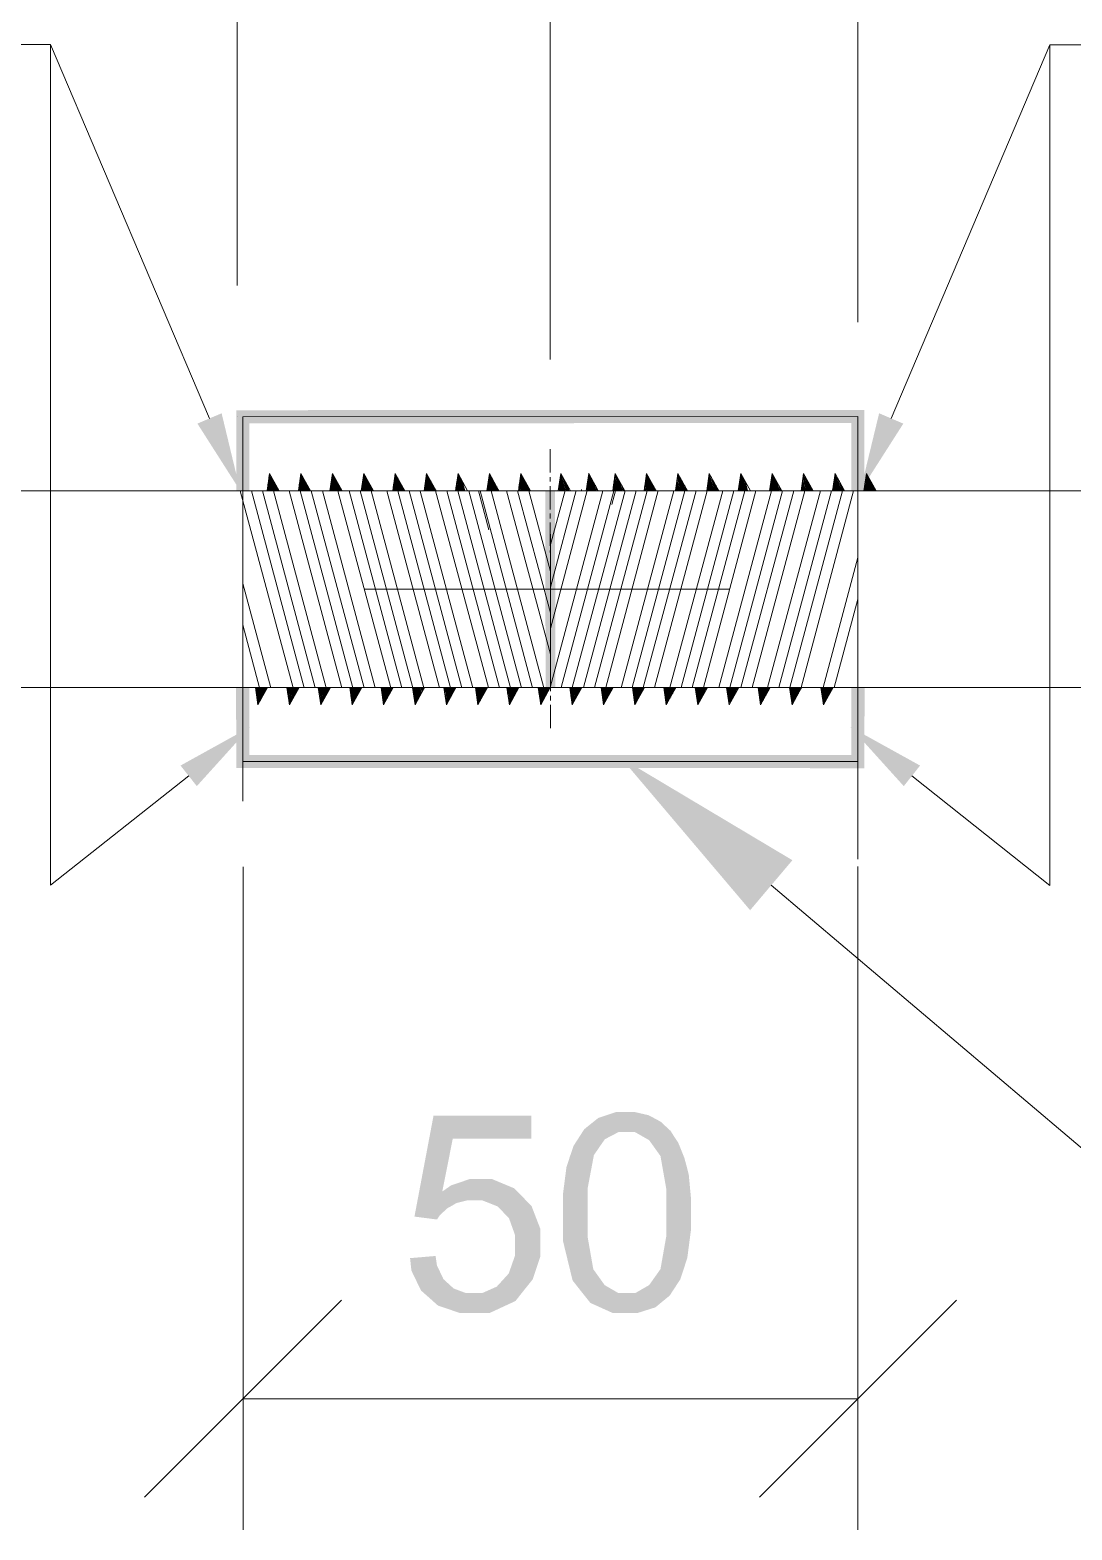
# Model space of a CAD drawing. Header units: millimetres. Extents: x 2 to 579, y 1 to 405.
# Drawn here: x 215.69 to 222.84, y 83.37 to 93.66 of the extents above; entities that cross this region are included whole.
import ezdxf

# ---------------------------------------------------------------- set-up
doc = ezdxf.new("R2010")
doc.units = ezdxf.units.MM
doc.linetypes.add('XKITLINE00', pattern=[0])
doc.layers.add('LinkedObject', color=7, linetype='Continuous', lineweight=0)

# ---------------------------------------------------------------- blocks, each defined once
blk = doc.blocks.new('*A4')
at = {"layer": 'LinkedObject'}
for color, points in [(4, [(221.415, 91.056), (217.196, 90.964), (217.106, 91.054)]), (4, [(217.106, 91.054), (217.196, 90.502), (217.106, 90.502)]), (4, [(217.196, 90.964), (217.196, 90.502), (217.106, 91.054)]), (4, [(221.325, 90.966), (217.196, 90.964), (221.415, 91.056)]), (4, [(221.415, 90.502), (221.325, 90.966), (221.415, 91.056)]), (6, [(216.839, 90.962), (217.005, 91.033), (217.133, 90.501)]), (4, [(221.325, 90.502), (221.325, 90.966), (221.415, 90.502)]), (6, [(221.516, 91.033), (221.682, 90.962), (221.387, 90.5)]), (4, [(219.225, 90.502), (219.295, 89.153), (219.228, 89.152)]), (4, [(219.292, 90.502), (219.295, 89.153), (219.225, 90.502)]), (4, [(217.194, 89.153), (217.196, 88.69), (217.104, 89.152)]), (4, [(217.104, 89.152), (217.196, 88.69), (217.106, 88.601)]), (4, [(221.325, 88.689), (221.326, 89.152), (221.415, 88.599)]), (4, [(221.415, 88.599), (221.326, 89.152), (221.416, 89.152)]), (6, [(216.835, 88.476), (216.723, 88.617), (217.202, 88.882)]), (6, [(221.797, 88.617), (221.685, 88.476), (221.318, 88.882)]), (4, [(217.196, 88.69), (221.325, 88.689), (217.106, 88.601)]), (4, [(217.106, 88.601), (221.325, 88.689), (221.415, 88.599)]), (1, [(220.921, 87.968), (220.631, 87.625), (219.746, 88.669)]), (7, [(218.591, 86.059), (218.328, 85.524), (218.459, 86.217)]), (7, [(219.129, 86.059), (218.459, 86.217), (219.129, 86.217)]), (7, [(218.591, 86.059), (218.459, 86.217), (219.129, 86.059)]), (7, [(219.59, 86.201), (219.727, 86.103), (219.541, 86.162)]), (7, [(219.712, 86.241), (219.727, 86.103), (219.59, 86.201)]), (7, [(219.785, 86.241), (219.727, 86.103), (219.712, 86.241)]), (7, [(219.727, 86.103), (219.785, 86.241), (219.784, 86.103)]), (7, [(219.785, 86.241), (219.842, 86.103), (219.784, 86.103)]), (7, [(219.935, 86.219), (219.785, 86.241), (219.84, 86.241)]), (7, [(219.976, 86.197), (219.785, 86.241), (219.935, 86.219)]), (7, [(219.938, 86.048), (219.785, 86.241), (219.976, 86.197)]), (7, [(219.842, 86.103), (219.785, 86.241), (219.938, 86.048)]), (7, [(219.493, 86.123), (219.601, 86.007), (219.42, 86.01)]), (7, [(219.635, 86.055), (219.493, 86.123), (219.541, 86.162)]), (7, [(219.601, 86.007), (219.493, 86.123), (219.635, 86.055)]), (7, [(219.541, 86.162), (219.727, 86.103), (219.635, 86.055)]), (7, [(219.976, 86.197), (219.977, 85.994), (219.938, 86.048)]), (7, [(220.017, 86.175), (219.977, 85.994), (219.976, 86.197)]), (7, [(220.085, 86.112), (219.977, 85.994), (220.017, 86.175)]), (7, [(220.111, 86.071), (219.977, 85.994), (220.085, 86.112)]), (7, [(218.519, 85.696), (218.328, 85.524), (218.591, 86.059)]), (7, [(219.42, 86.01), (219.601, 86.007), (219.395, 85.937)]), (7, [(219.395, 85.937), (219.601, 86.007), (219.559, 85.945)]), (7, [(220.111, 86.071), (220.016, 85.939), (219.977, 85.994)]), (7, [(220.138, 86.03), (220.016, 85.939), (220.111, 86.071)]), (7, [(220.179, 85.929), (220.016, 85.939), (220.138, 86.03)]), (7, [(219.559, 85.945), (219.346, 85.671), (219.395, 85.937)]), (7, [(219.516, 85.717), (219.346, 85.671), (219.559, 85.945)]), (7, [(219.395, 85.937), (219.346, 85.671), (219.371, 85.864)]), (7, [(220.195, 85.87), (220.055, 85.718), (220.016, 85.939)]), (7, [(220.195, 85.87), (220.016, 85.939), (220.179, 85.929)]), (7, [(220.21, 85.811), (220.055, 85.718), (220.195, 85.87)]), (7, [(220.225, 85.652), (220.055, 85.718), (220.21, 85.811)]), (7, [(218.328, 85.524), (218.519, 85.696), (218.616, 85.617)]), (7, [(218.706, 85.781), (218.519, 85.696), (218.579, 85.738)]), (7, [(218.688, 85.635), (218.519, 85.696), (218.706, 85.781)]), (7, [(218.616, 85.617), (218.519, 85.696), (218.688, 85.635)]), (7, [(218.688, 85.635), (218.706, 85.781), (218.729, 85.635)]), (7, [(218.729, 85.635), (218.706, 85.781), (218.794, 85.635)]), (7, [(218.773, 85.781), (218.794, 85.635), (218.706, 85.781)]), (7, [(219.01, 85.719), (218.773, 85.781), (218.861, 85.781)]), (7, [(218.898, 85.594), (218.773, 85.781), (219.01, 85.719)]), (7, [(218.794, 85.635), (218.773, 85.781), (218.898, 85.594)]), (7, [(218.898, 85.594), (219.01, 85.719), (218.938, 85.553)]), (7, [(218.938, 85.553), (219.01, 85.719), (218.977, 85.512)]), (7, [(219.071, 85.658), (218.977, 85.512), (219.01, 85.719)]), (7, [(219.346, 85.551), (219.516, 85.717), (219.516, 85.551)]), (7, [(219.346, 85.671), (219.516, 85.717), (219.346, 85.551)]), (7, [(220.225, 85.652), (220.055, 85.551), (220.055, 85.718)]), (7, [(218.584, 85.598), (218.328, 85.524), (218.616, 85.617)]), (7, [(218.552, 85.58), (218.328, 85.524), (218.584, 85.598)]), (7, [(218.977, 85.512), (219.071, 85.658), (219.017, 85.4)]), (7, [(219.017, 85.4), (219.071, 85.658), (219.192, 85.439)]), (7, [(219.192, 85.439), (219.071, 85.658), (219.131, 85.597)]), (7, [(220.225, 85.551), (220.055, 85.551), (220.225, 85.652)]), (7, [(218.502, 85.533), (218.328, 85.524), (218.552, 85.58)]), (7, [(218.328, 85.524), (218.502, 85.533), (218.483, 85.504)]), (7, [(219.516, 85.551), (219.346, 85.361), (219.346, 85.551)]), (7, [(219.516, 85.385), (219.346, 85.361), (219.516, 85.551)]), (7, [(220.225, 85.551), (220.055, 85.385), (220.055, 85.551)]), (7, [(220.225, 85.432), (220.055, 85.385), (220.225, 85.551)]), (7, [(219.017, 85.4), (219.192, 85.439), (219.017, 85.329)]), (7, [(219.017, 85.329), (219.192, 85.439), (219.017, 85.254)]), (7, [(219.192, 85.343), (219.017, 85.254), (219.192, 85.439)]), (7, [(219.516, 85.385), (219.479, 85.002), (219.346, 85.361)]), (7, [(219.555, 85.163), (219.479, 85.002), (219.516, 85.385)]), (7, [(220.016, 85.164), (220.225, 85.432), (220.176, 85.167)]), (7, [(220.055, 85.385), (220.225, 85.432), (220.016, 85.164)]), (7, [(220.176, 85.167), (220.225, 85.432), (220.2, 85.241)]), (7, [(218.975, 85.134), (219.192, 85.343), (219.085, 85.026)]), (7, [(219.017, 85.254), (219.192, 85.343), (218.975, 85.134)]), (7, [(219.085, 85.026), (219.192, 85.343), (219.139, 85.093)]), (7, [(219.139, 85.093), (219.192, 85.343), (219.192, 85.252)]), (7, [(219.346, 85.361), (219.479, 85.002), (219.413, 85.086)]), (7, [(218.482, 85.19), (218.298, 85.239), (218.473, 85.254)]), (7, [(218.298, 85.239), (218.431, 84.966), (218.307, 85.154)]), (7, [(218.482, 85.19), (218.431, 84.966), (218.298, 85.239)]), (7, [(218.527, 85.095), (218.431, 84.966), (218.482, 85.19)]), (7, [(218.307, 85.154), (218.431, 84.966), (218.373, 85.017)]), (7, [(218.431, 84.966), (218.527, 85.095), (218.489, 84.914)]), (7, [(218.562, 85.063), (218.489, 84.914), (218.527, 85.095)]), (7, [(218.934, 85.089), (219.085, 85.026), (218.893, 85.044)]), (7, [(218.975, 85.134), (219.085, 85.026), (218.934, 85.089)]), (7, [(219.479, 85.002), (219.555, 85.163), (219.594, 85.109)]), (7, [(219.633, 85.054), (219.479, 85.002), (219.594, 85.109)]), (7, [(219.977, 85.109), (220.079, 84.982), (219.938, 85.054)]), (7, [(220.176, 85.167), (219.977, 85.109), (220.016, 85.164)]), (7, [(220.152, 85.094), (219.977, 85.109), (220.176, 85.167)]), (7, [(220.079, 84.982), (219.977, 85.109), (220.152, 85.094)]), (7, [(218.597, 85.031), (218.489, 84.914), (218.562, 85.063)]), (7, [(218.597, 85.031), (218.731, 84.863), (218.489, 84.914)]), (7, [(218.682, 84.999), (218.731, 84.863), (218.597, 85.031)]), (7, [(218.732, 84.999), (218.731, 84.863), (218.682, 84.999)]), (7, [(218.731, 84.863), (219.085, 85.026), (218.844, 84.863)]), (7, [(218.792, 84.999), (219.085, 85.026), (218.731, 84.863)]), (7, [(218.792, 84.999), (218.731, 84.863), (218.732, 84.999)]), (7, [(218.893, 85.044), (219.085, 85.026), (218.792, 84.999)]), (7, [(218.844, 84.863), (219.085, 85.026), (219.021, 84.945)]), (7, [(219.633, 85.054), (219.785, 84.863), (219.479, 85.002)]), (7, [(219.479, 85.002), (219.785, 84.863), (219.535, 84.932)]), (7, [(219.728, 84.999), (219.785, 84.863), (219.633, 85.054)]), (7, [(219.785, 84.863), (219.728, 84.999), (219.785, 84.999)]), (7, [(219.785, 84.863), (219.842, 84.999), (219.859, 84.863)]), (7, [(219.842, 84.999), (219.785, 84.863), (219.785, 84.999)]), (7, [(220.03, 84.942), (219.842, 84.999), (219.938, 85.054)]), (7, [(219.982, 84.902), (219.842, 84.999), (220.03, 84.942)]), (7, [(219.859, 84.863), (219.842, 84.999), (219.982, 84.902)]), (7, [(219.938, 85.054), (220.079, 84.982), (220.03, 84.942)]), (7, [(218.489, 84.914), (218.731, 84.863), (218.639, 84.863)]), (7, [(219.535, 84.932), (219.785, 84.863), (219.688, 84.863)])]:
    blk.add_hatch(color=color, dxfattribs=at).paths.add_polyline_path(points, flags=17)
at = {"layer": 'LinkedObject', "color": 6, "linetype": 'XKITLINE00', "lineweight": 0}
for p, q in [((217.111, 91.909), (217.111, 100.589)), ((219.26, 91.402), (219.26, 100.589)), ((219.26, 91.686), (219.26, 100.589)), ((221.37, 91.657), (221.37, 100.589)), ((215.832, 93.561), (210.837, 93.561)), ((216.922, 90.998), (215.832, 93.561)), ((215.832, 87.796), (215.832, 93.561)), ((221.599, 90.997), (222.688, 93.56)), ((222.688, 93.56), (227.684, 93.56)), ((222.688, 87.795), (222.688, 93.56)), ((217.988, 89.827), (220.488, 89.827)), ((216.779, 88.546), (215.832, 87.796)), ((221.741, 88.546), (222.688, 87.795)), ((217.152, 87.923), (217.152, 83.375)), ((221.371, 87.925), (221.371, 83.375)), ((217.827, 84.95), (216.477, 83.6)), ((220.696, 83.6), (222.046, 84.95)), ((217.152, 84.275), (221.371, 84.275))]:
    blk.add_line(p, q, dxfattribs=at)
at = {"layer": 'LinkedObject', "color": 7, "linetype": 'XKITLINE00', "lineweight": 0}
for p, q in [((217.111, 91.009), (217.111, 91.009)), ((219.26, 90.786), (219.26, 90.786)), ((221.37, 90.757), (221.37, 90.757)), ((204.694, 90.502), (233.828, 90.502)), ((219.26, 90.502), (219.26, 90.502)), ((233.828, 89.152), (204.694, 89.152)), ((217.152, 88.823), (217.152, 88.823)), ((221.371, 88.825), (221.371, 88.825)), ((221.371, 84.275), (221.371, 84.275))]:
    blk.add_line(p, q, dxfattribs=at)
at = {"layer": 'LinkedObject', "color": 4, "linetype": 'XKITLINE00', "lineweight": 0}
for p, q in [((217.151, 91.009), (221.37, 91.011)), ((217.151, 90.502), (217.151, 91.009)), ((221.371, 90.502), (221.37, 91.011)), ((221.37, 91.011), (221.37, 87.974)), ((217.151, 90.862), (217.151, 88.373)), ((219.261, 90.125), (219.261, 89.152)), ((217.151, 89.152), (217.151, 88.646)), ((221.371, 89.153), (221.37, 88.644)), ((217.151, 88.646), (221.37, 88.644))]:
    blk.add_line(p, q, dxfattribs=at)
at = {"layer": 'LinkedObject', "color": 9, "linetype": 'XKITLINE00', "lineweight": 0}
for p, q in [((219.26, 90.627), (219.26, 90.786)), ((219.26, 90.564), (219.26, 90.595)), ((219.26, 90.377), (219.26, 90.533)), ((219.26, 90.374), (219.26, 90.502)), ((219.26, 90.314), (219.26, 90.345)), ((219.26, 90.312), (219.26, 90.343)), ((219.261, 90.127), (219.26, 90.283)), ((219.26, 90.124), (219.26, 90.281)), ((219.261, 90.062), (219.26, 90.093)), ((219.261, 90.064), (219.261, 90.095)), ((219.261, 89.877), (219.261, 90.033)), ((219.261, 89.874), (219.261, 90.031)), ((219.261, 89.814), (219.261, 89.845)), ((219.261, 89.812), (219.261, 89.843)), ((219.261, 89.627), (219.261, 89.783)), ((219.261, 89.624), (219.261, 89.781)), ((219.261, 89.564), (219.261, 89.595)), ((219.261, 89.562), (219.261, 89.593)), ((219.261, 89.377), (219.261, 89.533)), ((219.261, 89.374), (219.261, 89.531)), ((219.261, 89.314), (219.261, 89.345)), ((219.261, 89.312), (219.261, 89.343)), ((219.261, 89.127), (219.261, 89.283)), ((219.261, 89.152), (219.261, 89.281)), ((219.261, 89.064), (219.261, 89.095)), ((219.261, 88.873), (219.261, 89.033))]:
    blk.add_line(p, q, dxfattribs=at)
at = {"layer": 'LinkedObject', "color": 1, "linetype": 'XKITLINE00', "lineweight": 0}
for p, q in [((217.334, 90.62), (217.317, 90.502)), ((217.32, 90.524), (217.326, 90.502)), ((217.321, 90.531), (217.329, 90.502)), ((217.323, 90.546), (217.335, 90.502)), ((217.324, 90.553), (217.338, 90.502)), ((217.326, 90.568), (217.344, 90.502)), ((217.327, 90.575), (217.347, 90.502)), ((217.329, 90.589), (217.353, 90.502)), ((217.33, 90.597), (217.356, 90.502)), ((217.332, 90.611), (217.362, 90.502)), ((217.333, 90.618), (217.365, 90.502)), ((217.399, 90.502), (217.334, 90.62)), ((217.344, 90.602), (217.371, 90.502)), ((217.35, 90.592), (217.374, 90.502)), ((217.361, 90.571), (217.38, 90.502)), ((217.367, 90.561), (217.383, 90.502)), ((217.378, 90.54), (217.389, 90.502)), ((217.384, 90.53), (217.392, 90.502)), ((217.549, 90.62), (217.532, 90.502)), ((217.535, 90.524), (217.541, 90.502)), ((217.536, 90.532), (217.544, 90.502)), ((217.538, 90.546), (217.55, 90.502)), ((217.54, 90.553), (217.553, 90.502)), ((217.542, 90.568), (217.559, 90.502)), ((217.543, 90.575), (217.562, 90.502)), ((217.545, 90.59), (217.568, 90.502)), ((217.546, 90.597), (217.571, 90.502)), ((217.548, 90.611), (217.577, 90.502)), ((217.615, 90.502), (217.549, 90.62)), ((217.549, 90.619), (217.58, 90.502)), ((217.56, 90.602), (217.586, 90.502)), ((217.565, 90.591), (217.589, 90.502)), ((217.577, 90.571), (217.595, 90.502)), ((217.583, 90.56), (217.598, 90.502)), ((217.594, 90.539), (217.604, 90.502)), ((217.6, 90.529), (217.607, 90.502)), ((217.765, 90.62), (217.748, 90.502)), ((217.751, 90.525), (217.757, 90.502)), ((217.752, 90.532), (217.76, 90.502)), ((217.754, 90.547), (217.766, 90.502)), ((217.755, 90.554), (217.769, 90.502)), ((217.757, 90.568), (217.775, 90.502)), ((217.758, 90.575), (217.778, 90.502)), ((217.76, 90.59), (217.784, 90.502)), ((217.761, 90.597), (217.787, 90.502)), ((217.764, 90.612), (217.793, 90.502)), ((217.831, 90.502), (217.765, 90.62)), ((217.765, 90.619), (217.796, 90.502)), ((217.775, 90.601), (217.802, 90.502)), ((217.781, 90.591), (217.805, 90.502)), ((217.793, 90.57), (217.811, 90.502)), ((217.798, 90.56), (217.814, 90.502)), ((217.81, 90.539), (217.82, 90.502)), ((217.816, 90.529), (217.823, 90.502)), ((217.98, 90.62), (217.963, 90.502)), ((217.966, 90.525), (217.973, 90.502)), ((217.968, 90.532), (217.976, 90.502)), ((217.97, 90.547), (217.982, 90.502)), ((217.971, 90.554), (217.985, 90.502)), ((217.973, 90.569), (217.991, 90.502)), ((217.974, 90.576), (217.994, 90.502)), ((217.976, 90.59), (218, 90.502)), ((217.977, 90.598), (218.003, 90.502)), ((217.979, 90.612), (218.009, 90.502)), ((218.046, 90.502), (217.98, 90.62)), ((217.98, 90.619), (218.012, 90.502)), ((217.991, 90.601), (218.018, 90.502)), ((217.997, 90.59), (218.021, 90.502)), ((218.008, 90.57), (218.027, 90.502)), ((218.014, 90.559), (218.03, 90.502)), ((218.026, 90.539), (218.036, 90.502)), ((218.032, 90.528), (218.039, 90.502)), ((218.196, 90.62), (218.179, 90.502)), ((218.182, 90.525), (218.188, 90.502)), ((218.183, 90.533), (218.191, 90.502)), ((218.185, 90.547), (218.197, 90.502)), ((218.186, 90.554), (218.2, 90.502)), ((218.188, 90.569), (218.206, 90.502)), ((218.189, 90.576), (218.209, 90.502)), ((218.192, 90.591), (218.215, 90.502)), ((218.193, 90.598), (218.218, 90.502)), ((218.195, 90.612), (218.224, 90.502)), ((218.196, 90.62), (218.227, 90.502)), ((218.262, 90.502), (218.196, 90.62)), ((218.207, 90.6), (218.233, 90.502)), ((218.213, 90.59), (218.236, 90.502)), ((218.224, 90.569), (218.242, 90.502)), ((218.23, 90.559), (218.245, 90.502)), ((218.242, 90.538), (218.251, 90.502)), ((218.247, 90.528), (218.254, 90.502)), ((218.411, 90.62), (218.394, 90.502)), ((218.398, 90.526), (218.404, 90.502)), ((218.399, 90.533), (218.407, 90.502)), ((218.401, 90.547), (218.413, 90.502)), ((218.402, 90.555), (218.416, 90.502)), ((218.404, 90.569), (218.422, 90.502)), ((218.405, 90.576), (218.425, 90.502)), ((218.407, 90.591), (218.431, 90.502)), ((218.408, 90.598), (218.434, 90.502)), ((218.41, 90.613), (218.44, 90.502)), ((218.411, 90.62), (218.443, 90.502)), ((218.477, 90.502), (218.411, 90.62)), ((218.423, 90.6), (218.449, 90.502)), ((218.429, 90.589), (218.452, 90.502)), ((218.44, 90.569), (218.458, 90.502)), ((218.446, 90.558), (218.461, 90.502)), ((218.457, 90.538), (218.467, 90.502)), ((218.463, 90.527), (218.47, 90.502)), ((218.627, 90.62), (218.61, 90.502)), ((218.613, 90.526), (218.62, 90.502)), ((218.614, 90.533), (218.623, 90.502)), ((218.616, 90.548), (218.629, 90.502)), ((218.617, 90.555), (218.632, 90.502)), ((218.62, 90.569), (218.638, 90.502)), ((218.621, 90.577), (218.641, 90.502)), ((218.623, 90.591), (218.647, 90.502)), ((218.624, 90.598), (218.65, 90.502)), ((218.626, 90.613), (218.656, 90.502)), ((218.627, 90.62), (218.659, 90.502)), ((218.693, 90.502), (218.627, 90.62)), ((218.639, 90.599), (218.665, 90.502)), ((218.644, 90.589), (218.668, 90.502)), ((218.656, 90.568), (218.674, 90.502)), ((218.843, 90.62), (218.825, 90.502)), ((218.828, 90.524), (218.834, 90.502)), ((218.83, 90.531), (218.837, 90.502)), ((218.832, 90.545), (218.843, 90.502)), ((218.833, 90.553), (218.846, 90.502)), ((218.835, 90.567), (218.852, 90.502)), ((218.836, 90.574), (218.855, 90.502)), ((218.838, 90.589), (218.861, 90.502)), ((218.839, 90.596), (218.864, 90.502)), ((218.841, 90.61), (218.87, 90.502)), ((218.842, 90.618), (218.873, 90.502)), ((218.908, 90.502), (218.843, 90.62)), ((218.852, 90.603), (218.879, 90.502)), ((218.858, 90.593), (218.882, 90.502)), ((218.869, 90.572), (218.888, 90.502)), ((218.875, 90.561), (218.891, 90.502)), ((218.887, 90.541), (218.897, 90.502)), ((218.893, 90.53), (218.9, 90.502)), ((219.058, 90.62), (219.041, 90.502)), ((219.044, 90.524), (219.05, 90.502)), ((219.045, 90.531), (219.053, 90.502)), ((219.047, 90.546), (219.059, 90.502)), ((219.048, 90.553), (219.062, 90.502)), ((219.05, 90.567), (219.068, 90.502)), ((219.051, 90.575), (219.071, 90.502)), ((219.054, 90.589), (219.077, 90.502)), ((219.055, 90.596), (219.08, 90.502)), ((219.057, 90.611), (219.086, 90.502)), ((219.124, 90.502), (219.058, 90.62)), ((219.058, 90.618), (219.089, 90.502)), ((219.068, 90.602), (219.095, 90.502)), ((219.074, 90.592), (219.098, 90.502)), ((219.085, 90.571), (219.104, 90.502)), ((219.091, 90.561), (219.107, 90.502)), ((219.103, 90.54), (219.113, 90.502)), ((219.108, 90.53), (219.116, 90.502)), ((219.333, 90.62), (219.315, 90.502)), ((219.318, 90.524), (219.324, 90.502)), ((219.32, 90.531), (219.327, 90.502)), ((219.322, 90.546), (219.333, 90.502)), ((219.323, 90.553), (219.336, 90.502)), ((219.324, 90.529), (219.331, 90.502)), ((219.325, 90.568), (219.342, 90.502)), ((219.326, 90.575), (219.345, 90.502)), ((219.328, 90.589), (219.351, 90.502)), ((219.329, 90.597), (219.354, 90.502)), ((219.331, 90.611), (219.36, 90.502)), ((219.332, 90.618), (219.363, 90.502)), ((219.398, 90.502), (219.333, 90.62)), ((219.343, 90.602), (219.369, 90.502)), ((219.348, 90.592), (219.372, 90.502)), ((219.36, 90.571), (219.378, 90.502)), ((219.366, 90.561), (219.381, 90.502)), ((219.377, 90.54), (219.387, 90.502)), ((219.524, 90.62), (219.506, 90.502)), ((219.51, 90.524), (219.516, 90.502)), ((219.511, 90.532), (219.519, 90.502)), ((219.513, 90.546), (219.525, 90.502)), ((219.514, 90.553), (219.528, 90.502)), ((219.516, 90.568), (219.534, 90.502)), ((219.517, 90.575), (219.537, 90.502)), ((219.519, 90.59), (219.543, 90.502)), ((219.52, 90.597), (219.546, 90.502)), ((219.522, 90.611), (219.552, 90.502)), ((219.523, 90.619), (219.555, 90.502)), ((219.589, 90.502), (219.524, 90.62)), ((219.534, 90.602), (219.561, 90.502)), ((219.54, 90.591), (219.564, 90.502)), ((219.551, 90.57), (219.57, 90.502)), ((219.557, 90.56), (219.573, 90.502)), ((219.569, 90.539), (219.579, 90.502)), ((219.574, 90.529), (219.582, 90.502)), ((219.705, 90.62), (219.688, 90.502)), ((219.691, 90.525), (219.697, 90.502)), ((219.692, 90.532), (219.7, 90.502)), ((219.694, 90.546), (219.706, 90.502)), ((219.695, 90.554), (219.709, 90.502)), ((219.697, 90.568), (219.715, 90.502)), ((219.698, 90.575), (219.718, 90.502)), ((219.7, 90.59), (219.724, 90.502)), ((219.701, 90.597), (219.727, 90.502)), ((219.704, 90.612), (219.733, 90.502)), ((219.771, 90.502), (219.705, 90.62)), ((219.705, 90.619), (219.736, 90.502)), ((219.715, 90.601), (219.742, 90.502)), ((219.721, 90.591), (219.745, 90.502)), ((219.733, 90.57), (219.751, 90.502)), ((219.738, 90.56), (219.754, 90.502)), ((219.75, 90.539), (219.76, 90.502)), ((219.756, 90.529), (219.763, 90.502)), ((219.92, 90.62), (219.903, 90.502)), ((219.906, 90.525), (219.913, 90.502)), ((219.907, 90.532), (219.916, 90.502)), ((219.91, 90.547), (219.922, 90.502)), ((219.911, 90.554), (219.925, 90.502)), ((219.913, 90.569), (219.931, 90.502)), ((219.914, 90.576), (219.934, 90.502)), ((219.916, 90.59), (219.94, 90.502)), ((219.917, 90.597), (219.943, 90.502)), ((219.919, 90.612), (219.949, 90.502)), ((219.986, 90.502), (219.92, 90.62)), ((219.92, 90.619), (219.952, 90.502)), ((219.931, 90.601), (219.958, 90.502)), ((219.937, 90.59), (219.961, 90.502)), ((219.948, 90.57), (219.967, 90.502)), ((219.954, 90.559), (219.97, 90.502)), ((219.966, 90.539), (219.976, 90.502)), ((219.972, 90.528), (219.979, 90.502)), ((220.136, 90.62), (220.119, 90.502)), ((220.122, 90.525), (220.128, 90.502)), ((220.123, 90.533), (220.131, 90.502)), ((220.125, 90.547), (220.137, 90.502)), ((220.126, 90.554), (220.14, 90.502)), ((220.128, 90.569), (220.146, 90.502)), ((220.129, 90.576), (220.149, 90.502)), ((220.132, 90.591), (220.155, 90.502)), ((220.133, 90.598), (220.158, 90.502)), ((220.135, 90.612), (220.164, 90.502)), ((220.136, 90.62), (220.167, 90.502)), ((220.202, 90.502), (220.136, 90.62)), ((220.147, 90.6), (220.173, 90.502)), ((220.153, 90.59), (220.176, 90.502)), ((220.164, 90.569), (220.182, 90.502)), ((220.17, 90.559), (220.185, 90.502)), ((220.182, 90.538), (220.191, 90.502)), ((220.187, 90.528), (220.194, 90.502)), ((220.351, 90.62), (220.334, 90.502)), ((220.338, 90.526), (220.344, 90.502)), ((220.339, 90.533), (220.347, 90.502)), ((220.341, 90.547), (220.353, 90.502)), ((220.342, 90.555), (220.356, 90.502)), ((220.344, 90.569), (220.362, 90.502)), ((220.345, 90.576), (220.365, 90.502)), ((220.347, 90.591), (220.371, 90.502)), ((220.348, 90.598), (220.374, 90.502)), ((220.35, 90.613), (220.38, 90.502)), ((220.351, 90.62), (220.383, 90.502)), ((220.417, 90.502), (220.351, 90.62)), ((220.363, 90.6), (220.389, 90.502)), ((220.368, 90.589), (220.392, 90.502)), ((220.38, 90.569), (220.398, 90.502)), ((220.386, 90.558), (220.401, 90.502)), ((220.397, 90.538), (220.407, 90.502)), ((220.403, 90.527), (220.41, 90.502)), ((220.567, 90.62), (220.55, 90.502)), ((220.553, 90.526), (220.56, 90.502)), ((220.554, 90.533), (220.563, 90.502)), ((220.556, 90.548), (220.569, 90.502)), ((220.557, 90.555), (220.572, 90.502)), ((220.56, 90.569), (220.578, 90.502)), ((220.561, 90.577), (220.581, 90.502)), ((220.563, 90.591), (220.587, 90.502)), ((220.564, 90.598), (220.59, 90.502)), ((220.566, 90.613), (220.596, 90.502)), ((220.567, 90.62), (220.599, 90.502)), ((220.633, 90.502), (220.567, 90.62)), ((220.578, 90.599), (220.605, 90.502)), ((220.584, 90.589), (220.608, 90.502)), ((220.596, 90.568), (220.614, 90.502)), ((220.782, 90.62), (220.765, 90.502)), ((220.768, 90.524), (220.774, 90.502)), ((220.769, 90.531), (220.777, 90.502)), ((220.772, 90.545), (220.783, 90.502)), ((220.773, 90.553), (220.786, 90.502)), ((220.775, 90.567), (220.792, 90.502)), ((220.776, 90.574), (220.795, 90.502)), ((220.778, 90.589), (220.801, 90.502)), ((220.779, 90.596), (220.804, 90.502)), ((220.781, 90.61), (220.81, 90.502)), ((220.848, 90.502), (220.782, 90.62)), ((220.782, 90.618), (220.813, 90.502)), ((220.792, 90.603), (220.819, 90.502)), ((220.798, 90.593), (220.822, 90.502)), ((220.809, 90.572), (220.828, 90.502)), ((220.815, 90.561), (220.831, 90.502)), ((220.827, 90.541), (220.837, 90.502)), ((220.832, 90.53), (220.84, 90.502)), ((220.998, 90.62), (220.981, 90.502)), ((220.984, 90.524), (220.99, 90.502)), ((220.985, 90.531), (220.993, 90.502)), ((220.987, 90.546), (220.999, 90.502)), ((220.988, 90.553), (221.002, 90.502)), ((220.99, 90.567), (221.008, 90.502)), ((220.991, 90.575), (221.011, 90.502)), ((220.994, 90.589), (221.017, 90.502)), ((220.995, 90.596), (221.02, 90.502)), ((220.997, 90.611), (221.026, 90.502)), ((221.064, 90.502), (220.998, 90.62)), ((220.998, 90.618), (221.029, 90.502)), ((221.008, 90.602), (221.035, 90.502)), ((221.014, 90.592), (221.038, 90.502)), ((221.025, 90.571), (221.044, 90.502)), ((221.031, 90.561), (221.047, 90.502)), ((221.043, 90.54), (221.053, 90.502)), ((221.048, 90.53), (221.056, 90.502)), ((221.214, 90.62), (221.196, 90.502)), ((221.2, 90.524), (221.206, 90.502)), ((221.201, 90.531), (221.209, 90.502)), ((221.203, 90.546), (221.215, 90.502)), ((221.204, 90.553), (221.218, 90.502)), ((221.206, 90.568), (221.224, 90.502)), ((221.207, 90.575), (221.226, 90.502)), ((221.209, 90.589), (221.232, 90.502)), ((221.21, 90.597), (221.235, 90.502)), ((221.212, 90.611), (221.241, 90.502)), ((221.213, 90.618), (221.244, 90.502)), ((221.279, 90.502), (221.214, 90.62)), ((221.224, 90.602), (221.25, 90.502)), ((221.229, 90.592), (221.253, 90.502)), ((221.241, 90.571), (221.259, 90.502)), ((221.247, 90.561), (221.262, 90.502)), ((221.258, 90.54), (221.268, 90.502)), ((221.264, 90.53), (221.271, 90.502)), ((221.429, 90.62), (221.412, 90.502)), ((221.415, 90.524), (221.421, 90.502)), ((221.416, 90.532), (221.424, 90.502)), ((221.418, 90.546), (221.43, 90.502)), ((221.419, 90.553), (221.433, 90.502)), ((221.422, 90.568), (221.439, 90.502)), ((221.423, 90.575), (221.442, 90.502)), ((221.425, 90.59), (221.448, 90.502)), ((221.426, 90.597), (221.451, 90.502)), ((221.428, 90.611), (221.457, 90.502)), ((221.495, 90.502), (221.429, 90.62)), ((221.429, 90.619), (221.46, 90.502)), ((221.439, 90.602), (221.466, 90.502)), ((221.445, 90.591), (221.469, 90.502)), ((221.457, 90.571), (221.475, 90.502)), ((221.463, 90.56), (221.478, 90.502)), ((221.474, 90.539), (221.484, 90.502)), ((221.48, 90.529), (221.487, 90.502)), ((217.133, 90.501), (217.495, 89.151)), ((217.209, 90.501), (217.571, 89.151)), ((217.285, 90.5), (217.647, 89.151)), ((217.317, 90.502), (217.317, 90.502)), ((217.318, 90.51), (217.32, 90.502)), ((217.361, 90.5), (217.723, 89.151)), ((217.396, 90.509), (217.398, 90.502)), ((217.468, 90.501), (217.83, 89.151)), ((217.532, 90.503), (217.532, 90.502)), ((217.533, 90.51), (217.535, 90.502)), ((217.544, 90.5), (217.906, 89.151)), ((217.612, 90.508), (217.613, 90.502)), ((217.62, 90.5), (217.982, 89.151)), ((217.697, 90.5), (218.058, 89.15)), ((217.748, 90.503), (217.748, 90.502)), ((217.749, 90.51), (217.751, 90.502)), ((217.803, 90.5), (218.165, 89.151)), ((217.827, 90.508), (217.829, 90.502)), ((217.879, 90.5), (218.241, 89.151)), ((217.956, 90.5), (218.317, 89.15)), ((217.963, 90.503), (217.964, 90.502)), ((217.964, 90.511), (217.967, 90.502)), ((218.032, 90.5), (218.393, 89.15)), ((218.043, 90.507), (218.045, 90.502)), ((218.138, 90.5), (218.5, 89.151)), ((218.179, 90.504), (218.179, 90.502)), ((218.18, 90.511), (218.182, 90.502)), ((218.214, 90.5), (218.576, 89.15)), ((218.259, 90.507), (218.26, 90.502)), ((218.291, 90.5), (218.652, 89.15)), ((218.367, 90.499), (218.728, 89.15)), ((218.395, 90.504), (218.395, 90.502)), ((218.396, 90.511), (218.398, 90.502)), ((218.473, 90.501), (218.835, 89.152)), ((218.475, 90.507), (218.476, 90.502)), ((218.549, 90.501), (218.911, 89.151)), ((218.61, 90.504), (218.611, 90.502)), ((218.611, 90.512), (218.614, 90.502)), ((218.625, 90.501), (218.987, 89.151)), ((218.702, 90.501), (219.063, 89.151)), ((218.767, 90.502), (218.839, 90.234)), ((218.778, 90.5), (219.139, 89.151)), ((218.826, 90.509), (218.828, 90.502)), ((218.854, 90.5), (219.215, 89.151)), ((218.904, 90.51), (218.906, 90.502)), ((218.96, 90.502), (219.261, 89.38)), ((219.036, 90.502), (219.261, 89.664)), ((219.041, 90.502), (219.041, 90.502)), ((219.042, 90.509), (219.044, 90.502)), ((219.112, 90.501), (219.261, 89.948)), ((219.12, 90.509), (219.122, 90.502)), ((219.256, 90.502), (219.257, 90.502)), ((219.621, 90.502), (219.259, 89.152)), ((219.362, 90.503), (219.26, 90.124)), ((219.26, 90.502), (219.26, 90.502)), ((219.514, 90.503), (219.261, 89.557)), ((219.438, 90.503), (219.261, 89.841)), ((219.697, 90.502), (219.335, 89.152)), ((219.336, 90.509), (219.337, 90.502)), ((219.773, 90.502), (219.411, 89.152)), ((219.472, 90.503), (219.472, 90.502)), ((219.473, 90.51), (219.475, 90.502)), ((219.849, 90.502), (219.487, 89.153)), ((219.551, 90.508), (219.553, 90.502)), ((219.925, 90.502), (219.564, 89.153)), ((220.001, 90.503), (219.64, 89.153)), ((219.708, 90.502), (219.683, 90.408)), ((219.688, 90.503), (219.688, 90.502)), ((219.689, 90.51), (219.691, 90.502)), ((220.108, 90.501), (219.746, 89.151)), ((219.767, 90.508), (219.769, 90.502)), ((220.184, 90.501), (219.822, 89.152)), ((220.26, 90.501), (219.898, 89.152)), ((219.903, 90.503), (219.904, 90.502)), ((219.904, 90.511), (219.907, 90.502)), ((220.336, 90.502), (219.974, 89.152)), ((219.983, 90.507), (219.985, 90.502)), ((220.443, 90.501), (220.081, 89.152)), ((220.119, 90.504), (220.119, 90.502)), ((220.12, 90.511), (220.122, 90.502)), ((220.519, 90.501), (220.157, 89.152)), ((220.199, 90.507), (220.2, 90.502)), ((220.595, 90.502), (220.233, 89.152)), ((220.671, 90.502), (220.31, 89.152)), ((220.334, 90.504), (220.335, 90.502)), ((220.336, 90.511), (220.338, 90.502)), ((220.415, 90.507), (220.416, 90.502)), ((220.778, 90.501), (220.416, 89.152)), ((220.55, 90.504), (220.551, 90.502)), ((220.551, 90.512), (220.554, 90.502)), ((220.93, 90.502), (220.568, 89.152)), ((221.006, 90.502), (220.645, 89.152)), ((221.113, 90.502), (220.751, 89.152)), ((220.766, 90.509), (220.768, 90.502)), ((221.189, 90.502), (220.827, 89.152)), ((220.844, 90.51), (220.846, 90.502)), ((221.265, 90.502), (220.904, 89.152)), ((221.341, 90.502), (220.98, 89.152)), ((220.981, 90.502), (220.981, 90.502)), ((220.982, 90.509), (220.984, 90.502)), ((221.06, 90.509), (221.062, 90.502)), ((221.196, 90.502), (221.197, 90.502)), ((221.197, 90.51), (221.2, 90.502)), ((221.276, 90.509), (221.277, 90.502)), ((221.412, 90.503), (221.412, 90.502)), ((221.413, 90.51), (221.415, 90.502)), ((221.491, 90.508), (221.493, 90.502)), ((221.37, 90.043), (221.132, 89.152)), ((217.151, 89.866), (217.343, 89.151)), ((221.37, 89.759), (221.208, 89.152)), ((217.151, 89.582), (217.266, 89.151)), ((217.254, 89.034), (217.237, 89.152)), ((217.238, 89.152), (217.265, 89.054)), ((217.241, 89.152), (217.267, 89.057)), ((217.243, 89.115), (217.261, 89.046)), ((217.246, 89.09), (217.259, 89.043)), ((217.247, 89.152), (217.271, 89.064)), ((217.25, 89.152), (217.273, 89.068)), ((217.32, 89.152), (217.254, 89.034)), ((217.256, 89.152), (217.277, 89.075)), ((217.259, 89.152), (217.279, 89.079)), ((217.265, 89.152), (217.283, 89.086)), ((217.268, 89.152), (217.285, 89.09)), ((217.274, 89.152), (217.289, 89.097)), ((217.277, 89.152), (217.291, 89.101)), ((217.283, 89.152), (217.295, 89.108)), ((217.286, 89.152), (217.297, 89.112)), ((217.292, 89.152), (217.301, 89.119)), ((217.295, 89.152), (217.303, 89.123)), ((217.301, 89.152), (217.307, 89.13)), ((217.304, 89.152), (217.309, 89.133)), ((217.31, 89.152), (217.314, 89.141)), ((217.313, 89.152), (217.316, 89.144)), ((217.319, 89.152), (217.32, 89.152)), ((217.47, 89.034), (217.453, 89.152)), ((217.454, 89.152), (217.481, 89.054)), ((217.457, 89.152), (217.483, 89.057)), ((217.458, 89.116), (217.477, 89.047)), ((217.461, 89.092), (217.475, 89.043)), ((217.463, 89.152), (217.487, 89.065)), ((217.466, 89.152), (217.489, 89.068)), ((217.536, 89.152), (217.47, 89.034)), ((217.472, 89.152), (217.493, 89.076)), ((217.475, 89.152), (217.495, 89.079)), ((217.481, 89.152), (217.499, 89.086)), ((217.484, 89.152), (217.501, 89.09)), ((217.49, 89.152), (217.505, 89.097)), ((217.493, 89.152), (217.507, 89.101)), ((217.499, 89.152), (217.511, 89.108)), ((217.502, 89.152), (217.513, 89.112)), ((217.508, 89.152), (217.517, 89.119)), ((217.511, 89.152), (217.519, 89.123)), ((217.517, 89.152), (217.523, 89.13)), ((217.52, 89.152), (217.525, 89.134)), ((217.526, 89.152), (217.529, 89.141)), ((217.529, 89.152), (217.531, 89.145)), ((217.535, 89.152), (217.535, 89.152)), ((217.685, 89.034), (217.668, 89.152)), ((217.67, 89.152), (217.696, 89.054)), ((217.673, 89.152), (217.698, 89.058)), ((217.673, 89.117), (217.692, 89.047)), ((217.677, 89.093), (217.69, 89.043)), ((217.679, 89.152), (217.702, 89.065)), ((217.682, 89.152), (217.704, 89.068)), ((217.751, 89.152), (217.685, 89.034)), ((217.688, 89.152), (217.708, 89.076)), ((217.691, 89.152), (217.71, 89.079)), ((217.697, 89.152), (217.714, 89.087)), ((217.7, 89.152), (217.716, 89.09)), ((217.706, 89.152), (217.72, 89.097)), ((217.709, 89.152), (217.723, 89.101)), ((217.715, 89.152), (217.727, 89.108)), ((217.718, 89.152), (217.729, 89.112)), ((217.724, 89.152), (217.733, 89.119)), ((217.727, 89.152), (217.735, 89.123)), ((217.733, 89.152), (217.739, 89.13)), ((217.736, 89.152), (217.741, 89.134)), ((217.742, 89.152), (217.745, 89.141)), ((217.745, 89.152), (217.747, 89.145)), ((217.751, 89.152), (217.751, 89.152)), ((217.901, 89.034), (217.884, 89.152)), ((217.885, 89.152), (217.912, 89.054)), ((217.888, 89.152), (217.914, 89.058)), ((217.889, 89.118), (217.908, 89.047)), ((217.892, 89.094), (217.906, 89.043)), ((217.894, 89.152), (217.918, 89.065)), ((217.897, 89.152), (217.92, 89.069)), ((217.967, 89.152), (217.901, 89.034)), ((217.903, 89.152), (217.924, 89.076)), ((217.906, 89.152), (217.926, 89.079)), ((217.912, 89.152), (217.93, 89.087)), ((217.915, 89.152), (217.932, 89.09)), ((217.921, 89.152), (217.936, 89.098)), ((217.924, 89.152), (217.938, 89.101)), ((217.93, 89.152), (217.942, 89.109)), ((217.933, 89.152), (217.944, 89.112)), ((217.939, 89.152), (217.948, 89.119)), ((217.942, 89.152), (217.95, 89.123)), ((217.948, 89.152), (217.954, 89.13)), ((217.951, 89.152), (217.956, 89.134)), ((217.957, 89.152), (217.96, 89.141)), ((217.96, 89.152), (217.962, 89.145)), ((217.966, 89.152), (217.966, 89.152)), ((218.116, 89.034), (218.099, 89.152)), ((218.101, 89.152), (218.127, 89.054)), ((218.104, 89.152), (218.13, 89.058)), ((218.104, 89.119), (218.123, 89.047)), ((218.108, 89.095), (218.121, 89.043)), ((218.11, 89.152), (218.134, 89.065)), ((218.113, 89.152), (218.136, 89.069)), ((218.182, 89.152), (218.116, 89.034)), ((218.119, 89.152), (218.14, 89.076)), ((218.122, 89.152), (218.142, 89.08)), ((218.128, 89.152), (218.146, 89.087)), ((218.131, 89.152), (218.148, 89.091)), ((218.137, 89.152), (218.152, 89.098)), ((218.14, 89.152), (218.154, 89.101)), ((218.146, 89.152), (218.158, 89.109)), ((218.149, 89.152), (218.16, 89.112)), ((218.155, 89.152), (218.164, 89.12)), ((218.158, 89.152), (218.166, 89.123)), ((218.164, 89.152), (218.17, 89.13)), ((218.167, 89.152), (218.172, 89.134)), ((218.173, 89.152), (218.176, 89.141)), ((218.176, 89.152), (218.178, 89.145)), ((218.182, 89.152), (218.182, 89.152)), ((218.332, 89.034), (218.315, 89.152)), ((218.317, 89.152), (218.343, 89.054)), ((218.32, 89.152), (218.345, 89.058)), ((218.32, 89.12), (218.339, 89.047)), ((218.323, 89.096), (218.337, 89.043)), ((218.326, 89.152), (218.349, 89.065)), ((218.329, 89.152), (218.351, 89.069)), ((218.398, 89.152), (218.332, 89.034)), ((218.335, 89.152), (218.355, 89.076)), ((218.338, 89.152), (218.357, 89.08)), ((218.344, 89.152), (218.361, 89.087)), ((218.347, 89.152), (218.363, 89.091)), ((218.353, 89.152), (218.367, 89.098)), ((218.356, 89.152), (218.369, 89.102)), ((218.362, 89.152), (218.373, 89.109)), ((218.365, 89.152), (218.375, 89.112)), ((218.371, 89.152), (218.38, 89.12)), ((218.374, 89.152), (218.382, 89.123)), ((218.38, 89.152), (218.386, 89.131)), ((218.383, 89.152), (218.388, 89.134)), ((218.389, 89.152), (218.392, 89.142)), ((218.392, 89.152), (218.394, 89.145)), ((218.398, 89.152), (218.398, 89.152)), ((218.548, 89.034), (218.53, 89.152)), ((218.533, 89.152), (218.559, 89.055)), ((218.535, 89.121), (218.555, 89.047)), ((218.536, 89.152), (218.561, 89.058)), ((218.538, 89.097), (218.553, 89.044)), ((218.542, 89.152), (218.565, 89.065)), ((218.544, 89.152), (218.567, 89.069)), ((218.613, 89.152), (218.548, 89.034)), ((218.55, 89.152), (218.571, 89.076)), ((218.553, 89.152), (218.573, 89.08)), ((218.559, 89.152), (218.577, 89.087)), ((218.562, 89.152), (218.579, 89.091)), ((218.568, 89.152), (218.583, 89.098)), ((218.571, 89.152), (218.585, 89.102)), ((218.577, 89.152), (218.589, 89.109)), ((218.58, 89.152), (218.591, 89.113)), ((218.586, 89.152), (218.595, 89.12)), ((218.589, 89.152), (218.597, 89.124)), ((218.595, 89.152), (218.601, 89.131)), ((218.598, 89.152), (218.603, 89.134)), ((218.604, 89.152), (218.607, 89.142)), ((218.607, 89.152), (218.609, 89.145)), ((218.763, 89.034), (218.746, 89.152)), ((218.747, 89.152), (218.774, 89.053)), ((218.75, 89.152), (218.776, 89.057)), ((218.752, 89.113), (218.77, 89.046)), ((218.755, 89.088), (218.768, 89.042)), ((218.756, 89.152), (218.78, 89.064)), ((218.759, 89.152), (218.782, 89.068)), ((218.829, 89.152), (218.763, 89.034)), ((218.765, 89.152), (218.786, 89.075)), ((218.768, 89.152), (218.788, 89.079)), ((218.774, 89.152), (218.792, 89.086)), ((218.777, 89.152), (218.794, 89.09)), ((218.783, 89.152), (218.798, 89.097)), ((218.786, 89.152), (218.8, 89.1)), ((218.792, 89.152), (218.804, 89.108)), ((218.795, 89.152), (218.806, 89.111)), ((218.801, 89.152), (218.81, 89.119)), ((218.804, 89.152), (218.812, 89.122)), ((218.81, 89.152), (218.816, 89.13)), ((218.813, 89.152), (218.818, 89.133)), ((218.819, 89.152), (218.822, 89.14)), ((218.822, 89.152), (218.824, 89.144)), ((218.828, 89.152), (218.828, 89.151)), ((218.979, 89.034), (218.961, 89.152)), ((218.963, 89.152), (218.989, 89.053)), ((218.966, 89.152), (218.991, 89.057)), ((218.967, 89.114), (218.985, 89.046)), ((218.971, 89.089), (218.983, 89.043)), ((218.972, 89.152), (218.995, 89.064)), ((218.975, 89.152), (218.997, 89.068)), ((219.044, 89.152), (218.979, 89.034)), ((218.981, 89.152), (219.001, 89.075)), ((218.984, 89.152), (219.003, 89.079)), ((218.99, 89.152), (219.007, 89.086)), ((218.993, 89.152), (219.01, 89.09)), ((218.999, 89.152), (219.014, 89.097)), ((219.002, 89.152), (219.016, 89.101)), ((219.008, 89.152), (219.02, 89.108)), ((219.011, 89.152), (219.022, 89.112)), ((219.017, 89.152), (219.026, 89.119)), ((219.02, 89.152), (219.028, 89.122)), ((219.026, 89.152), (219.032, 89.13)), ((219.029, 89.152), (219.034, 89.133)), ((219.035, 89.152), (219.038, 89.141)), ((219.038, 89.152), (219.04, 89.144)), ((219.044, 89.152), (219.044, 89.151)), ((219.194, 89.034), (219.177, 89.152)), ((219.178, 89.152), (219.205, 89.054)), ((219.181, 89.152), (219.207, 89.057)), ((219.182, 89.115), (219.201, 89.046)), ((219.186, 89.09), (219.199, 89.043)), ((219.187, 89.152), (219.211, 89.064)), ((219.19, 89.152), (219.213, 89.068)), ((219.26, 89.152), (219.194, 89.034)), ((219.196, 89.152), (219.217, 89.075)), ((219.199, 89.152), (219.219, 89.079)), ((219.205, 89.152), (219.223, 89.086)), ((219.208, 89.152), (219.225, 89.09)), ((219.214, 89.152), (219.229, 89.097)), ((219.217, 89.152), (219.231, 89.101)), ((219.223, 89.152), (219.235, 89.108)), ((219.226, 89.152), (219.237, 89.112)), ((219.232, 89.152), (219.241, 89.119)), ((219.235, 89.152), (219.243, 89.123)), ((219.241, 89.152), (219.247, 89.13)), ((219.244, 89.152), (219.249, 89.133)), ((219.25, 89.152), (219.253, 89.141)), ((219.253, 89.152), (219.255, 89.144)), ((219.259, 89.152), (219.26, 89.152)), ((219.41, 89.034), (219.393, 89.152)), ((219.394, 89.152), (219.421, 89.054)), ((219.397, 89.152), (219.423, 89.057)), ((219.398, 89.116), (219.417, 89.046)), ((219.401, 89.091), (219.414, 89.043)), ((219.403, 89.152), (219.427, 89.065)), ((219.406, 89.152), (219.429, 89.068)), ((219.476, 89.152), (219.41, 89.034)), ((219.412, 89.152), (219.433, 89.076)), ((219.415, 89.152), (219.435, 89.079)), ((219.421, 89.152), (219.439, 89.086)), ((219.424, 89.152), (219.441, 89.09)), ((219.43, 89.152), (219.445, 89.097)), ((219.433, 89.152), (219.447, 89.101)), ((219.439, 89.152), (219.451, 89.108)), ((219.442, 89.152), (219.453, 89.112)), ((219.448, 89.152), (219.457, 89.119)), ((219.451, 89.152), (219.459, 89.123)), ((219.457, 89.152), (219.463, 89.13)), ((219.46, 89.152), (219.465, 89.134)), ((219.466, 89.152), (219.469, 89.141)), ((219.469, 89.152), (219.471, 89.145)), ((219.475, 89.152), (219.475, 89.152)), ((219.625, 89.034), (219.608, 89.152)), ((219.61, 89.152), (219.636, 89.054)), ((219.613, 89.152), (219.638, 89.058)), ((219.613, 89.117), (219.632, 89.047)), ((219.617, 89.093), (219.63, 89.043)), ((219.619, 89.152), (219.642, 89.065)), ((219.622, 89.152), (219.644, 89.068)), ((219.691, 89.152), (219.625, 89.034)), ((219.628, 89.152), (219.648, 89.076)), ((219.631, 89.152), (219.65, 89.079)), ((219.637, 89.152), (219.654, 89.087)), ((219.64, 89.152), (219.656, 89.09)), ((219.646, 89.152), (219.66, 89.097)), ((219.649, 89.152), (219.662, 89.101)), ((219.655, 89.152), (219.667, 89.108)), ((219.658, 89.152), (219.669, 89.112)), ((219.664, 89.152), (219.673, 89.119)), ((219.667, 89.152), (219.675, 89.123)), ((219.673, 89.152), (219.679, 89.13)), ((219.676, 89.152), (219.681, 89.134)), ((219.682, 89.152), (219.685, 89.141)), ((219.685, 89.152), (219.687, 89.145)), ((219.691, 89.152), (219.691, 89.152)), ((219.841, 89.034), (219.824, 89.152)), ((219.825, 89.152), (219.852, 89.054)), ((219.828, 89.152), (219.854, 89.058)), ((219.829, 89.118), (219.848, 89.047)), ((219.832, 89.094), (219.846, 89.043)), ((219.834, 89.152), (219.858, 89.065)), ((219.837, 89.152), (219.86, 89.069)), ((219.907, 89.152), (219.841, 89.034)), ((219.843, 89.152), (219.864, 89.076)), ((219.846, 89.152), (219.866, 89.079)), ((219.852, 89.152), (219.87, 89.087)), ((219.855, 89.152), (219.872, 89.09)), ((219.861, 89.152), (219.876, 89.098)), ((219.864, 89.152), (219.878, 89.101)), ((219.87, 89.152), (219.882, 89.109)), ((219.873, 89.152), (219.884, 89.112)), ((219.879, 89.152), (219.888, 89.119)), ((219.882, 89.152), (219.89, 89.123)), ((219.888, 89.152), (219.894, 89.13)), ((219.891, 89.152), (219.896, 89.134)), ((219.897, 89.152), (219.9, 89.141)), ((219.9, 89.152), (219.902, 89.145)), ((219.906, 89.152), (219.906, 89.152)), ((220.056, 89.034), (220.039, 89.152)), ((220.041, 89.152), (220.067, 89.054)), ((220.044, 89.152), (220.069, 89.058)), ((220.044, 89.119), (220.063, 89.047)), ((220.048, 89.095), (220.061, 89.043)), ((220.05, 89.152), (220.074, 89.065)), ((220.053, 89.152), (220.076, 89.069)), ((220.122, 89.152), (220.056, 89.034)), ((220.059, 89.152), (220.08, 89.076)), ((220.062, 89.152), (220.082, 89.08)), ((220.068, 89.152), (220.086, 89.087)), ((220.071, 89.152), (220.088, 89.091)), ((220.077, 89.152), (220.092, 89.098)), ((220.08, 89.152), (220.094, 89.101)), ((220.086, 89.152), (220.098, 89.109)), ((220.089, 89.152), (220.1, 89.112)), ((220.095, 89.152), (220.104, 89.12)), ((220.098, 89.152), (220.106, 89.123)), ((220.104, 89.152), (220.11, 89.13)), ((220.107, 89.152), (220.112, 89.134)), ((220.113, 89.152), (220.116, 89.141)), ((220.116, 89.152), (220.118, 89.145)), ((220.122, 89.152), (220.122, 89.152)), ((220.272, 89.034), (220.255, 89.152)), ((220.257, 89.152), (220.283, 89.054)), ((220.259, 89.12), (220.279, 89.047)), ((220.26, 89.152), (220.285, 89.058)), ((220.263, 89.096), (220.277, 89.043)), ((220.266, 89.152), (220.289, 89.065)), ((220.269, 89.152), (220.291, 89.069)), ((220.338, 89.152), (220.272, 89.034)), ((220.275, 89.152), (220.295, 89.076)), ((220.278, 89.152), (220.297, 89.08)), ((220.284, 89.152), (220.301, 89.087)), ((220.287, 89.152), (220.303, 89.091)), ((220.293, 89.152), (220.307, 89.098)), ((220.296, 89.152), (220.309, 89.102)), ((220.302, 89.152), (220.313, 89.109)), ((220.305, 89.152), (220.315, 89.112)), ((220.311, 89.152), (220.319, 89.12)), ((220.314, 89.152), (220.322, 89.123)), ((220.32, 89.152), (220.326, 89.131)), ((220.323, 89.152), (220.328, 89.134)), ((220.329, 89.152), (220.332, 89.141)), ((220.332, 89.152), (220.334, 89.145)), ((220.338, 89.152), (220.338, 89.152)), ((220.488, 89.034), (220.47, 89.152)), ((220.472, 89.152), (220.499, 89.055)), ((220.475, 89.152), (220.501, 89.058)), ((220.475, 89.121), (220.495, 89.047)), ((220.478, 89.097), (220.493, 89.044)), ((220.481, 89.152), (220.505, 89.065)), ((220.484, 89.152), (220.507, 89.069)), ((220.553, 89.152), (220.488, 89.034)), ((220.49, 89.152), (220.511, 89.076)), ((220.493, 89.152), (220.513, 89.08)), ((220.499, 89.152), (220.517, 89.087)), ((220.502, 89.152), (220.519, 89.091)), ((220.508, 89.152), (220.523, 89.098)), ((220.511, 89.152), (220.525, 89.102)), ((220.517, 89.152), (220.529, 89.109)), ((220.52, 89.152), (220.531, 89.113)), ((220.526, 89.152), (220.535, 89.12)), ((220.529, 89.152), (220.537, 89.123)), ((220.535, 89.152), (220.541, 89.131)), ((220.538, 89.152), (220.543, 89.134)), ((220.544, 89.152), (220.547, 89.142)), ((220.547, 89.152), (220.549, 89.145)), ((220.703, 89.034), (220.686, 89.152)), ((220.687, 89.152), (220.714, 89.053)), ((220.69, 89.152), (220.716, 89.057)), ((220.692, 89.113), (220.71, 89.046)), ((220.695, 89.088), (220.708, 89.042)), ((220.696, 89.152), (220.72, 89.064)), ((220.699, 89.152), (220.722, 89.068)), ((220.769, 89.152), (220.703, 89.034)), ((220.705, 89.152), (220.726, 89.075)), ((220.708, 89.152), (220.728, 89.079)), ((220.714, 89.152), (220.732, 89.086)), ((220.717, 89.152), (220.734, 89.09)), ((220.723, 89.152), (220.738, 89.097)), ((220.726, 89.152), (220.74, 89.1)), ((220.732, 89.152), (220.744, 89.108)), ((220.735, 89.152), (220.746, 89.111)), ((220.741, 89.152), (220.75, 89.119)), ((220.744, 89.152), (220.752, 89.122)), ((220.75, 89.152), (220.756, 89.13)), ((220.753, 89.152), (220.758, 89.133)), ((220.759, 89.152), (220.762, 89.14)), ((220.762, 89.152), (220.764, 89.144)), ((220.768, 89.152), (220.768, 89.151)), ((220.919, 89.034), (220.901, 89.152)), ((220.903, 89.152), (220.929, 89.053)), ((220.906, 89.152), (220.931, 89.057)), ((220.907, 89.114), (220.925, 89.046)), ((220.911, 89.089), (220.923, 89.043)), ((220.912, 89.152), (220.935, 89.064)), ((220.915, 89.152), (220.937, 89.068)), ((220.984, 89.152), (220.919, 89.034)), ((220.921, 89.152), (220.941, 89.075)), ((220.924, 89.152), (220.943, 89.079)), ((220.93, 89.152), (220.947, 89.086)), ((220.933, 89.152), (220.949, 89.09)), ((220.939, 89.152), (220.953, 89.097)), ((220.942, 89.152), (220.956, 89.101)), ((220.948, 89.152), (220.96, 89.108)), ((220.951, 89.152), (220.962, 89.112)), ((220.957, 89.152), (220.966, 89.119)), ((220.96, 89.152), (220.968, 89.122)), ((220.966, 89.152), (220.972, 89.13)), ((220.969, 89.152), (220.974, 89.133)), ((220.975, 89.152), (220.978, 89.141)), ((220.978, 89.152), (220.98, 89.144)), ((220.984, 89.152), (220.984, 89.151)), ((221.134, 89.034), (221.117, 89.152)), ((221.118, 89.152), (221.145, 89.054)), ((221.121, 89.152), (221.147, 89.057)), ((221.122, 89.115), (221.141, 89.046)), ((221.126, 89.09), (221.139, 89.043)), ((221.127, 89.152), (221.151, 89.064)), ((221.13, 89.152), (221.153, 89.068)), ((221.2, 89.152), (221.134, 89.034)), ((221.136, 89.152), (221.157, 89.075)), ((221.139, 89.152), (221.159, 89.079)), ((221.145, 89.152), (221.163, 89.086)), ((221.148, 89.152), (221.165, 89.09)), ((221.154, 89.152), (221.169, 89.097)), ((221.157, 89.152), (221.171, 89.101)), ((221.163, 89.152), (221.175, 89.108)), ((221.166, 89.152), (221.177, 89.112)), ((221.172, 89.152), (221.181, 89.119)), ((221.175, 89.152), (221.183, 89.123)), ((221.181, 89.152), (221.187, 89.13)), ((221.184, 89.152), (221.189, 89.133)), ((221.19, 89.152), (221.193, 89.141)), ((221.193, 89.152), (221.195, 89.144)), ((221.199, 89.152), (221.199, 89.152)), ((217.253, 89.041), (217.255, 89.035)), ((217.469, 89.042), (217.47, 89.036)), ((217.684, 89.044), (217.686, 89.036)), ((217.899, 89.045), (217.902, 89.036)), ((218.115, 89.046), (218.117, 89.036)), ((218.33, 89.047), (218.333, 89.036)), ((218.546, 89.048), (218.549, 89.036)), ((218.762, 89.039), (218.764, 89.035)), ((218.978, 89.04), (218.979, 89.035)), ((219.193, 89.041), (219.195, 89.035)), ((219.409, 89.042), (219.41, 89.036)), ((219.624, 89.043), (219.626, 89.036)), ((219.839, 89.045), (219.842, 89.036)), ((220.055, 89.046), (220.057, 89.036)), ((220.27, 89.047), (220.273, 89.036)), ((220.486, 89.048), (220.489, 89.036)), ((220.702, 89.039), (220.703, 89.035)), ((220.918, 89.04), (220.919, 89.035)), ((221.133, 89.041), (221.135, 89.035)), ((220.776, 87.796), (225.882, 83.471))]:
    blk.add_line(p, q, dxfattribs=at)
at = {"layer": 'LinkedObject', "color": 15, "linetype": 'XKITLINE00', "lineweight": 0}
blk.add_line((220.854, 90.502), (220.492, 89.152), dxfattribs=at)

msp = doc.modelspace()

# ---------------------------------------------------------------- block references
at = {"lineweight": 0}
msp.add_blockref('*A4', (0, 0), dxfattribs=at)

doc.saveas('drawing.dxf')
